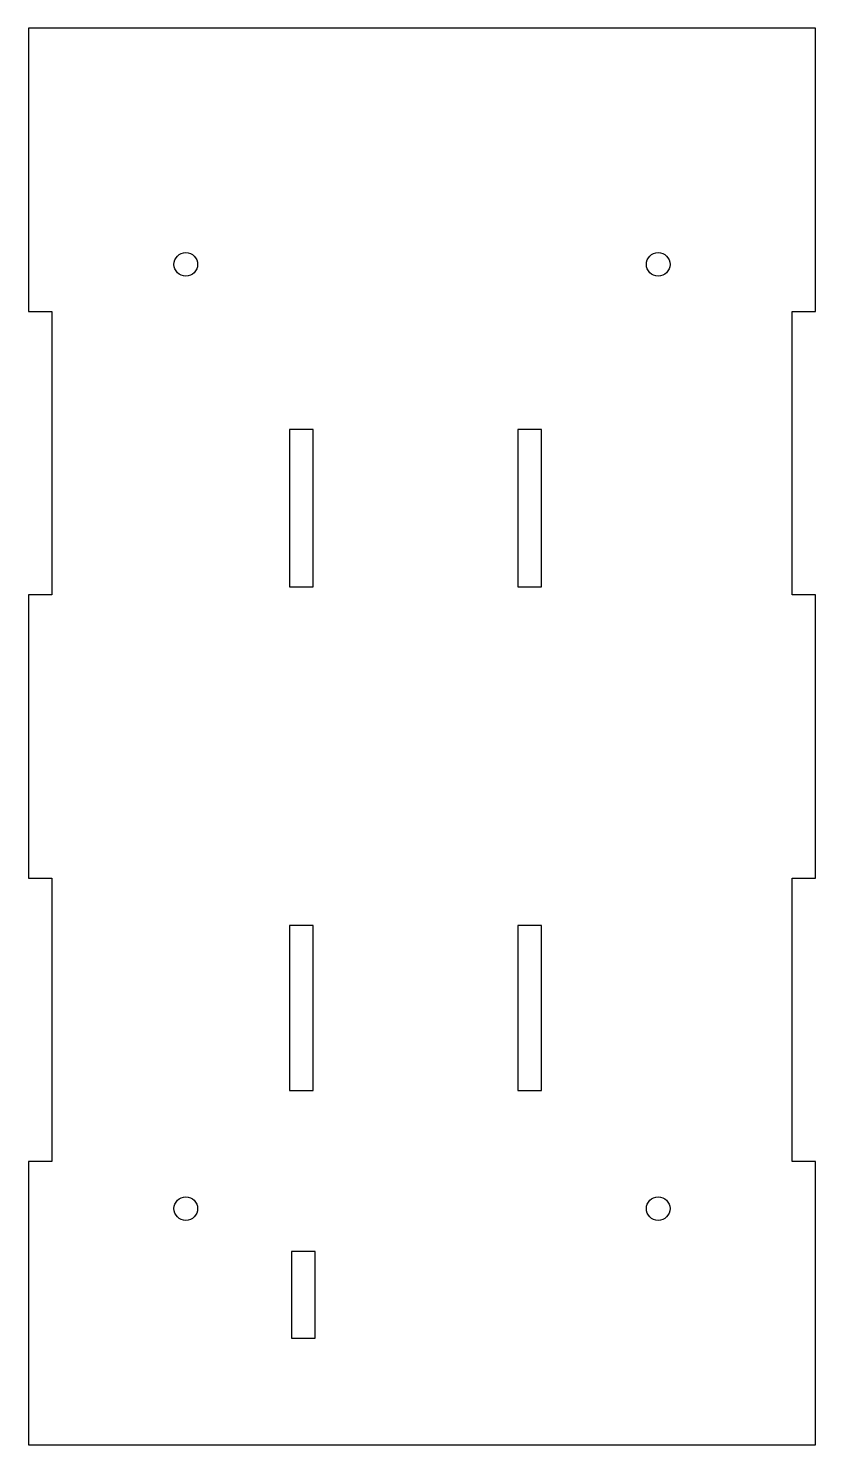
# Model space of a CAD drawing. Header units: millimetres. Extents: x 61 to 161, y -228 to -48.
import ezdxf

# ---------------------------------------------------------------- set-up
doc = ezdxf.new("R2010")
doc.units = ezdxf.units.MM
doc.layers.get('0').update_dxf_attribs({"linetype": 'CONTINUOUS'})

msp = doc.modelspace()

# ---------------------------------------------------------------- linework, layer by layer
for p, q in [((161.27, -48), (61.27, -48)), ((61.27, -48), (61.27, -84)), ((161.27, -84), (161.27, -48)), ((61.27, -84), (64.27, -84)), ((64.27, -84), (64.27, -120)), ((158.27, -120), (158.27, -84)), ((158.27, -84), (161.27, -84)), ((64.27, -120), (61.27, -120)), ((61.27, -120), (61.27, -156)), ((161.27, -120), (158.27, -120)), ((161.27, -156), (161.27, -120)), ((61.27, -156), (64.27, -156)), ((64.27, -156), (64.27, -192)), ((158.27, -192), (158.27, -156)), ((158.27, -156), (161.27, -156)), ((64.27, -192), (61.27, -192)), ((61.27, -192), (61.27, -228)), ((161.27, -192), (158.27, -192)), ((161.27, -228), (161.27, -192)), ((61.27, -228), (161.27, -228))]:
    msp.add_line(p, q)
for points in [[(94.45, -99), (94.45, -119), (97.45, -119), (97.45, -99)], [(126.45, -99), (123.45, -99), (123.45, -119), (126.45, -119)], [(94.45, -183), (97.45, -183), (97.45, -162), (94.45, -162)], [(123.45, -183), (126.45, -183), (126.45, -162), (123.45, -162)], [(94.68, -214.47), (97.68, -214.47), (97.68, -203.47), (94.68, -203.47)]]:
    msp.add_lwpolyline(points, close=True)
for centre in [(81.27, -78), (141.27, -78), (81.27, -198), (141.27, -198)]:
    msp.add_circle(centre, 1.5)

doc.saveas('drawing.dxf')
